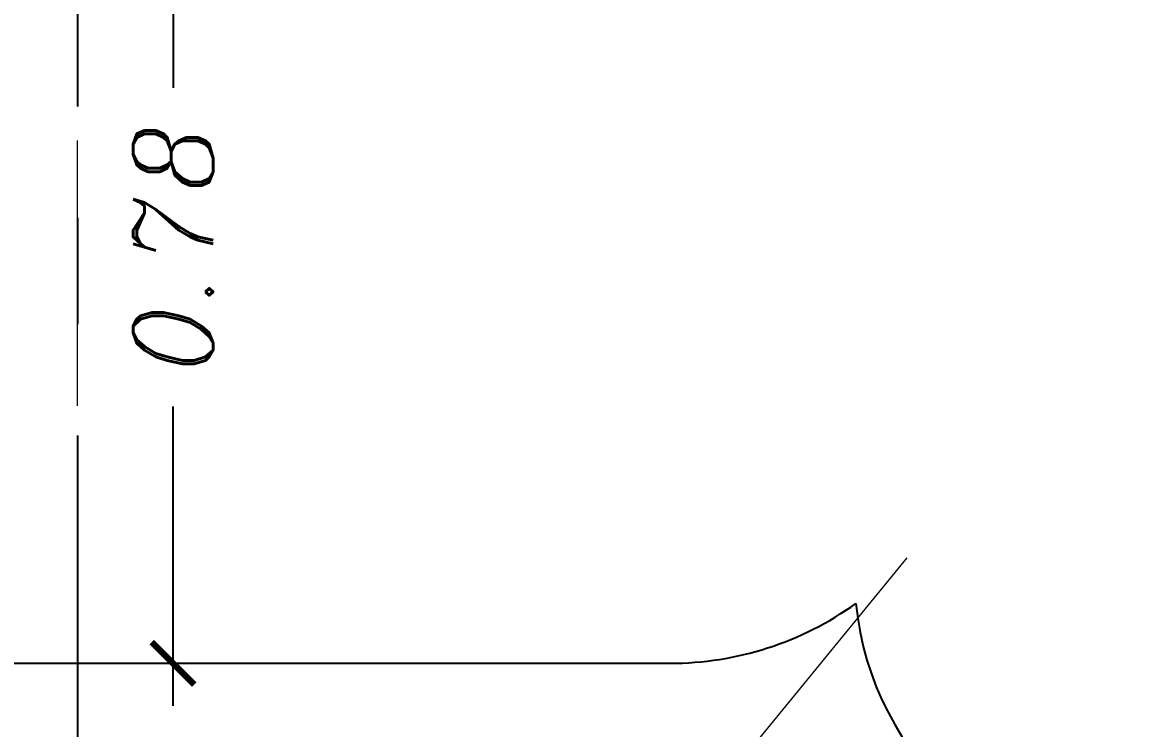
# Model space of a CAD drawing. Header units: metres. Extents: x 294 to 1101, y -498 to -355.
# Drawn here: x 502.062 to 503.121, y -381.915 to -381.249 of the extents above; entities that cross this region are included whole.
import ezdxf

# ---------------------------------------------------------------- set-up
doc = ezdxf.new("R2010")
doc.units = ezdxf.units.M
doc.linetypes.add('ACAD_ISO10W100', pattern=[18, 12, -3, 0, -3])
doc.linetypes.add('DASHDOT2', pattern=[0.5, 0.25, -0.125, 0, -0.125])
doc.layers.add('001-axis', color=1, linetype='Continuous')
for name, color, linetype, lineweight in [('axe', 12, 'DASHDOT2', 9), ('roof', 16, 'DASHDOT2', 18), ('wall', 7, 'Continuous', 25)]:
    doc.layers.add(name, color=color, linetype=linetype, lineweight=lineweight)
doc.styles.add('ITALICC', font='italicc')
doc.dimstyles.new('dim200', dxfattribs={"dimscale": 0.4, "dimtxt": 0.1885, "dimasz": 0.1, "dimexe": 0.15, "dimexo": 0.25, "dimgap": 0.07, "dimtad": 0, "dimzin": 0, "dimdsep": 46, "dimtxsty": 'ITALICC', "dimblk": 'ARCHTICK', "dimcen": 0.09, "dimdle": 0.1, "dimse1": 1, "dimse2": 1, "dimclrd": 211, "dimclrt": 3, "dimadec": 0, "dimazin": 0, "dimtfac": 1, "dimtix": 1, "dimtofl": 0, "dimtmove": 0, "dimatfit": 3, "dimldrblk": 'ARCHTICK', "dimfxl": 1, "dimtolj": 1, "dimtzin": 0, "dimlwd": 25, "dimarcsym": 0})

# ---------------------------------------------------------------- blocks, each defined once
blk = doc.blocks.new('_ArchTick')
at = {"color": 0, "linetype": 'ByBlock', "const_width": 0.15}
blk.add_lwpolyline([(-0.5, -0.5), (0.5, 0.5)], dxfattribs=at)
blk = doc.blocks.new('*D202')
at = {"layer": 'DEFPOINTS', "color": 0, "transparency": 16777216}
for p in [(502.2738, -381.0692), (502.204, -381.8531), (502.204, -381.8531)]:
    blk.add_point(p, dxfattribs=at)
at = {"layer": 'wall', "color": 211, "linetype": 'Continuous', "lineweight": 25, "transparency": 16777216}
for p, q in [((502.204, -381.0292), (502.204, -381.311)), ((502.204, -381.8931), (502.204, -381.6112))]:
    blk.add_line(p, q, dxfattribs=at)
at = {"layer": 'wall', "color": 211, "lineweight": 25, "transparency": 16777216, "xscale": 0.04000000000000001, "yscale": 0.04000000000000001, "zscale": 0.04000000000000001}
for p, rotation in [((502.204, -381.0692), 90), ((502.204, -381.8531), 270)]:
    blk.add_blockref('_ArchTick', p, dxfattribs=dict(at, rotation=rotation))
at = {"layer": 'wall', "color": 3, "transparency": 16777216, "insert": (502.204, -381.4611), "char_height": 0.0754, "attachment_point": 5, "rotation": 90, "style": 'ITALICC'}
blk.add_mtext('\\A1;0.78', dxfattribs=at)
blk = doc.blocks.new('AX-LINE')
at = {"layer": '001-axis', "color": 251, "linetype": 'ACAD_ISO10W100', "ltscale": 0.035}
blk.add_line((4.389, 0), (4.389, -24.88), dxfattribs=at)
blk = doc.blocks.new('fdssdfsfd')
at = {"color": 6}
blk.add_blockref('AX-LINE', (408.7305, -376.7583), dxfattribs=at)

msp = doc.modelspace()

# ---------------------------------------------------------------- linework, layer by layer
at = {"layer": 'axe'}
msp.add_line((502.114, -402.6106), (502.114, -367.9368), dxfattribs=at)
at = {"layer": 'roof'}
msp.add_arc((505.2284, -383.8531), 3.1388, 138.023, 221.977, dxfattribs=at)
at = {"layer": 'wall'}
msp.add_line((501.985, -381.8531), (502.6719, -381.8531), dxfattribs=at)
for centre, radius, start, end in [((503.1284, -381.7694), 0.2828, 185.5519, 82.8034), ((502.6719, -381.5531), 0.3, 270, 305.674)]:
    msp.add_arc(centre, radius, start, end, dxfattribs=at)

# ---------------------------------------------------------------- block references
msp.add_blockref('fdssdfsfd', (88.9945, 2.4198), dxfattribs=at)

# ---------------------------------------------------------------- dimensions: what is measured, and where the dimension line sits
dim = msp.add_linear_dim(base=(502.204, -381.8531), p1=(502.2738, -381.0692), p2=(502.204, -381.8531), angle=90, dimstyle='dim200', override={"dimtmove": 1}, dxfattribs=at)
dim.commit()
dim.dimension.update_dxf_attribs({"geometry": '*D202', "text_midpoint": (502.204, -381.4611)})

doc.saveas('drawing.dxf')
